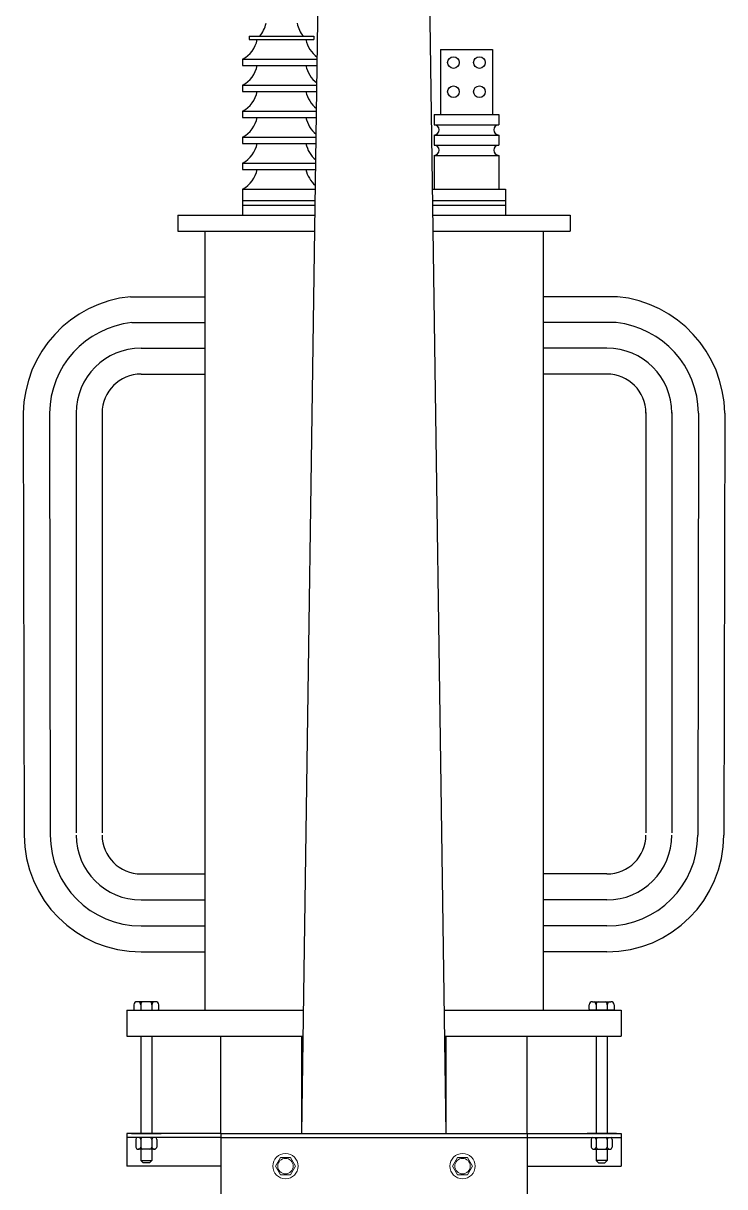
# Model space of a CAD drawing. Header units: millimetres. Extents: x 3057.5 to 3131.2, y 1715.9 to 1738.7.
# Drawn here: x 3073.9 to 3077.95, y 1724.45 to 1731.17 of the extents above; entities that cross this region are included whole.
import ezdxf

# ---------------------------------------------------------------- set-up
doc = ezdxf.new("R2010")
doc.units = ezdxf.units.MM
doc.linetypes.add('ACAD_ISO02W100', pattern=[15, 12, -3])

msp = doc.modelspace()

# ---------------------------------------------------------------- linework, layer by layer
at = {"color": 177, "linetype": 'ACAD_ISO02W100', "true_color": 0x293189}
for p, q in [((3075.51, 1724.7546), (3075.6671, 1735.7026)), ((3076.3446, 1724.7546), (3076.1875, 1735.7026))]:
    msp.add_line(p, q, dxfattribs=at)
at = {"color": 177, "linetype": 'Continuous', "true_color": 0x293189}
for p, q in [((3075.2054, 1731.0938), (3075.5804, 1731.0938)), ((3075.2054, 1731.0938), (3075.2054, 1731.075)), ((3075.5804, 1731.0938), (3075.5804, 1731.075)), ((3075.2054, 1731.075), (3075.5804, 1731.075)), ((3075.1679, 1730.9609), (3075.599, 1730.9609)), ((3075.1679, 1730.9609), (3075.599, 1730.9609)), ((3075.1679, 1730.9609), (3075.1679, 1730.9244)), ((3076.3117, 1731.0171), (3076.3117, 1730.6421)), ((3076.3117, 1731.0171), (3076.6117, 1731.0171)), ((3076.6117, 1731.0171), (3076.6117, 1730.6421)), ((3075.1679, 1730.9244), (3075.5985, 1730.9244)), ((3075.1679, 1730.8109), (3075.5969, 1730.8109)), ((3075.1679, 1730.8109), (3075.5969, 1730.8109)), ((3075.1679, 1730.8109), (3075.1679, 1730.7744)), ((3075.1679, 1730.7744), (3075.5963, 1730.7744)), ((3075.1679, 1730.6609), (3075.5947, 1730.6609)), ((3075.1679, 1730.6609), (3075.5947, 1730.6609)), ((3075.1679, 1730.6609), (3075.1679, 1730.6244)), ((3075.1679, 1730.6244), (3075.5942, 1730.6244)), ((3076.2742, 1730.6421), (3076.6492, 1730.6421)), ((3076.2742, 1730.6421), (3076.2742, 1730.5829)), ((3076.6492, 1730.6421), (3076.6492, 1730.5829)), ((3076.2742, 1730.5829), (3076.6492, 1730.5829)), ((3075.1679, 1730.5109), (3075.5926, 1730.5109)), ((3075.1679, 1730.5109), (3075.1679, 1730.4744)), ((3076.2742, 1730.5233), (3076.6492, 1730.5233)), ((3076.2742, 1730.5233), (3076.2742, 1730.4653)), ((3076.6492, 1730.5233), (3076.6492, 1730.4653)), ((3075.1679, 1730.4744), (3075.592, 1730.4744)), ((3076.2742, 1730.4653), (3076.6492, 1730.4653)), ((3075.1679, 1730.3609), (3075.5904, 1730.3609)), ((3075.1679, 1730.3609), (3075.1679, 1730.3244)), ((3076.2742, 1730.4058), (3076.6492, 1730.4058)), ((3076.2742, 1730.4058), (3076.2742, 1730.2109)), ((3076.6492, 1730.4058), (3076.6492, 1730.2109)), ((3075.1679, 1730.3244), (3075.5899, 1730.3244)), ((3075.1679, 1730.2109), (3075.5883, 1730.2109)), ((3075.1679, 1730.2109), (3075.1679, 1730.0609)), ((3076.2663, 1730.2109), (3076.6867, 1730.2109)), ((3076.6867, 1730.2109), (3076.6867, 1730.0609)), ((3075.1679, 1730.1454), (3075.5873, 1730.1454)), ((3075.1679, 1730.1185), (3075.5869, 1730.1185)), ((3076.2672, 1730.1454), (3076.6867, 1730.1454)), ((3076.2676, 1730.1185), (3076.6867, 1730.1185)), ((3074.7929, 1730.0609), (3075.5861, 1730.0609)), ((3074.7929, 1730.0609), (3074.7929, 1729.9671)), ((3076.2685, 1730.0609), (3077.0617, 1730.0609)), ((3077.0617, 1730.0609), (3077.0617, 1729.9671)), ((3074.7929, 1729.9671), (3075.5848, 1729.9671)), ((3074.9485, 1729.9671), (3074.9485, 1725.4671)), ((3076.2698, 1729.9671), (3077.0617, 1729.9671)), ((3076.906, 1729.9671), (3076.906, 1725.4671)), ((3074.5198, 1729.5894), (3074.9485, 1729.5894)), ((3077.3348, 1729.5894), (3076.906, 1729.5894)), ((3074.527, 1729.4394), (3074.9485, 1729.4394)), ((3077.3276, 1729.4394), (3076.906, 1729.4394)), ((3074.5806, 1729.2921), (3074.9485, 1729.2921)), ((3077.274, 1729.2921), (3076.906, 1729.2921)), ((3074.5806, 1729.1421), (3074.9485, 1729.1421)), ((3077.274, 1729.1421), (3076.906, 1729.1421)), ((3073.8997, 1728.9171), (3073.9056, 1726.4796)), ((3074.0514, 1728.9171), (3074.0556, 1726.4796)), ((3074.2056, 1728.9198), (3074.2056, 1726.4922)), ((3074.3556, 1728.9198), (3074.3556, 1726.4922)), ((3077.499, 1728.9198), (3077.499, 1726.4922)), ((3077.649, 1728.9198), (3077.649, 1726.4922)), ((3077.8032, 1728.9171), (3077.799, 1726.4796)), ((3077.9548, 1728.9171), (3077.949, 1726.4796)), ((3074.5806, 1726.2546), (3074.9485, 1726.2546)), ((3077.274, 1726.2546), (3076.906, 1726.2546)), ((3074.5806, 1726.1046), (3074.9485, 1726.1046)), ((3077.274, 1726.1046), (3076.906, 1726.1046)), ((3074.5806, 1725.9546), (3074.9485, 1725.9546)), ((3077.274, 1725.9546), (3076.906, 1725.9546)), ((3074.5806, 1725.8046), (3074.9485, 1725.8046)), ((3077.274, 1725.8046), (3076.906, 1725.8046)), ((3074.4985, 1725.4671), (3075.5202, 1725.4671)), ((3074.4985, 1725.4671), (3074.4985, 1725.3171)), ((3074.9485, 1725.4671), (3075.5202, 1725.4671)), ((3076.3344, 1725.4671), (3077.356, 1725.4671)), ((3076.3344, 1725.4671), (3076.906, 1725.4671)), ((3077.356, 1725.4671), (3077.356, 1725.3171)), ((3074.4985, 1725.3171), (3075.51, 1725.3171)), ((3074.6244, 1725.3171), (3075.518, 1725.3171)), ((3076.3365, 1725.3171), (3077.2302, 1725.3171)), ((3076.3446, 1725.3171), (3077.356, 1725.3171))]:
    msp.add_line(p, q, dxfattribs=at)
at = {"color": 177, "true_color": 0x293189}
for p, q in [((3074.5786, 1725.5011), (3074.5786, 1725.4671)), ((3074.6434, 1725.5011), (3074.6434, 1725.4671)), ((3077.2111, 1725.5011), (3077.2111, 1725.4671)), ((3077.2759, 1725.5011), (3077.2759, 1725.4671)), ((3074.5786, 1725.3171), (3074.5786, 1724.7546)), ((3074.6434, 1725.3171), (3074.6434, 1724.7546)), ((3077.2111, 1725.3171), (3077.2111, 1724.7546)), ((3077.2759, 1725.3171), (3077.2759, 1724.7546)), ((3074.5502, 1724.7213), (3074.5502, 1724.677)), ((3074.5786, 1724.7213), (3074.5786, 1724.677)), ((3074.6434, 1724.7213), (3074.6434, 1724.677)), ((3074.6718, 1724.7213), (3074.6718, 1724.677)), ((3077.1827, 1724.7213), (3077.1827, 1724.677)), ((3077.2111, 1724.7213), (3077.2111, 1724.677)), ((3077.2759, 1724.7213), (3077.2759, 1724.677)), ((3077.3043, 1724.7213), (3077.3043, 1724.677)), ((3074.6576, 1724.6647), (3074.5644, 1724.6647)), ((3074.5786, 1724.6647), (3074.5786, 1724.5995)), ((3074.6308, 1724.6647), (3074.5913, 1724.6647)), ((3074.6434, 1724.6647), (3074.6434, 1724.5995)), ((3077.1969, 1724.6647), (3077.2901, 1724.6647)), ((3077.2111, 1724.6647), (3077.2111, 1724.5995)), ((3077.2238, 1724.6647), (3077.2633, 1724.6647)), ((3077.2759, 1724.6647), (3077.2759, 1724.5995)), ((3074.5786, 1724.5995), (3074.6434, 1724.5995)), ((3074.5786, 1724.5995), (3074.592, 1724.5862)), ((3074.63, 1724.5862), (3074.592, 1724.5862)), ((3074.6434, 1724.5995), (3074.63, 1724.5862)), ((3077.2111, 1724.5995), (3077.2245, 1724.5862)), ((3077.2759, 1724.5995), (3077.2111, 1724.5995)), ((3077.2245, 1724.5862), (3077.2625, 1724.5862)), ((3077.2759, 1724.5995), (3077.2625, 1724.5862))]:
    msp.add_line(p, q, dxfattribs=at)
at = {"color": 177, "linetype": 'Continuous', "ltscale": 0.13, "true_color": 0x293189}
for p, q in [((3074.6244, 1725.3171), (3075.518, 1725.3171)), ((3075.0412, 1725.3171), (3075.518, 1725.3171)), ((3075.0412, 1724.7546), (3075.0412, 1725.3171)), ((3075.51, 1724.7546), (3075.51, 1725.3171)), ((3076.3365, 1725.3171), (3077.2302, 1725.3171)), ((3076.3365, 1725.3171), (3076.8133, 1725.3171)), ((3076.3446, 1724.7546), (3076.3446, 1725.3171)), ((3076.8133, 1724.7546), (3076.8133, 1725.3171)), ((3074.4985, 1724.7546), (3074.4985, 1724.5671)), ((3075.0412, 1724.7546), (3074.4985, 1724.7546)), ((3074.4985, 1724.7546), (3074.4985, 1724.5671)), ((3075.0412, 1724.7321), (3074.4985, 1724.7321)), ((3074.5261, 1724.7546), (3074.696, 1724.7546)), ((3075.0412, 1724.7546), (3076.8133, 1724.7546)), ((3075.0412, 1724.7546), (3075.0412, 1724.3796)), ((3075.0412, 1724.7321), (3076.8133, 1724.7321)), ((3076.8133, 1724.7546), (3076.8133, 1724.3796)), ((3076.8133, 1724.7546), (3077.356, 1724.7546)), ((3076.8133, 1724.7321), (3077.356, 1724.7321)), ((3077.3285, 1724.7546), (3077.1586, 1724.7546)), ((3077.356, 1724.7546), (3077.356, 1724.5671)), ((3075.0412, 1724.5671), (3074.4985, 1724.5671)), ((3076.8133, 1724.5671), (3077.356, 1724.5671))]:
    msp.add_line(p, q, dxfattribs=at)
at = {"color": 177, "linetype": 'Continuous', "lineweight": 13, "ltscale": 0.13, "true_color": 0x293189}
for p, q in [((3075.3866, 1724.617), (3075.3578, 1724.5671)), ((3075.4442, 1724.617), (3075.3866, 1724.617)), ((3075.4731, 1724.5671), (3075.4442, 1724.617)), ((3076.3815, 1724.5671), (3076.4103, 1724.617)), ((3076.4103, 1724.617), (3076.468, 1724.617)), ((3076.468, 1724.617), (3076.4968, 1724.5671)), ((3075.3578, 1724.5671), (3075.3866, 1724.5172)), ((3075.3866, 1724.5172), (3075.4442, 1724.5172)), ((3075.4442, 1724.5172), (3075.4731, 1724.5671)), ((3076.4103, 1724.5172), (3076.3815, 1724.5671)), ((3076.468, 1724.5172), (3076.4103, 1724.5172)), ((3076.4968, 1724.5671), (3076.468, 1724.5172))]:
    msp.add_line(p, q, dxfattribs=at)
at = {"color": 177, "true_color": 0x293189}
for points in [[(3074.6645, 1725.5169), (3074.5576, 1725.5169)], [(3077.1901, 1725.5169), (3077.297, 1725.5169)]]:
    msp.add_lwpolyline(points, dxfattribs=at)
for points in [[(3074.5393, 1725.4986), (3074.5393, 1725.4732, 0.414214), (3074.5453, 1725.4671), (3074.6767, 1725.4671, 0.414214), (3074.6828, 1725.4732), (3074.6828, 1725.4986)], [(3077.3153, 1725.4986), (3077.3153, 1725.4732, -0.414214), (3077.3092, 1725.4671), (3077.1778, 1725.4671, -0.414214), (3077.1718, 1725.4732), (3077.1718, 1725.4986)]]:
    msp.add_lwpolyline(points, format="xyb", dxfattribs=at)
at = {"color": 177, "linetype": 'Continuous', "true_color": 0x293189}
for centre in [(3076.3867, 1730.9421), (3076.5367, 1730.9421), (3076.3867, 1730.7734), (3076.5367, 1730.7734)]:
    msp.add_circle(centre, 0.0337, dxfattribs=at)
at = {"color": 177, "linetype": 'Continuous', "lineweight": 13, "ltscale": 0.13, "true_color": 0x293189}
for centre, radius in [((3075.4154, 1724.5671), 0.0733), ((3076.4392, 1724.5671), 0.0733), ((3075.4154, 1724.5671), 0.0448), ((3076.4392, 1724.5671), 0.0448)]:
    msp.add_circle(centre, radius, dxfattribs=at)
at = {"color": 177, "linetype": 'Continuous', "true_color": 0x293189}
for centre, radius, start, end in [((3075.1385, 1731.2024), 0.1679, 319.66312, 348.43415), ((3075.6474, 1731.2024), 0.1679, 191.56585, 220.33688), ((3075.0873, 1731.1081), 0.1679, 298.70695, 348.43415), ((3075.6985, 1731.1081), 0.1679, 191.56585, 233.71328), ((3075.0873, 1730.9581), 0.1679, 298.70695, 348.43415), ((3075.6985, 1730.9581), 0.1679, 191.56585, 232.80631), ((3075.0873, 1730.8081), 0.1679, 298.70695, 348.43415), ((3075.6985, 1730.8081), 0.1679, 191.56585, 231.88864), ((3075.0873, 1730.6581), 0.1679, 298.70695, 348.43415), ((3075.6985, 1730.6581), 0.1679, 191.56585, 230.95964), ((3076.2742, 1730.5531), 0.0298, 270, 90), ((3076.6492, 1730.5531), 0.0298, 90, 270), ((3075.0873, 1730.5081), 0.1679, 298.70695, 348.43415), ((3075.6985, 1730.5081), 0.1679, 191.56585, 230.01863), ((3076.2742, 1730.4356), 0.0298, 270, 90), ((3076.6492, 1730.4356), 0.0298, 90, 270), ((3075.0873, 1730.3581), 0.1679, 298.70695, 348.43415), ((3075.6985, 1730.3581), 0.1679, 191.56585, 229.06485), ((3074.586, 1728.9062), 0.6863, 95.53061, 179.09289), ((3077.2686, 1728.9062), 0.6863, 0.90711, 84.46939), ((3074.5846, 1728.9092), 0.5333, 96.19784, 179.15155), ((3077.27, 1728.9092), 0.5333, 0.84845, 83.80216), ((3074.5806, 1728.9171), 0.375, 90, 180), ((3077.274, 1728.9171), 0.375, 0, 90), ((3074.5806, 1728.9171), 0.225, 90, 180), ((3077.274, 1728.9171), 0.225, 0, 90), ((3074.5806, 1726.4796), 0.675, 180, 270), ((3074.5806, 1726.4796), 0.525, 180, 270), ((3074.5806, 1726.4796), 0.375, 180, 270), ((3074.5806, 1726.4796), 0.225, 180, 270), ((3077.274, 1726.4796), 0.225, 270, 0), ((3077.274, 1726.4796), 0.375, 270, 0), ((3077.274, 1726.4796), 0.525, 270, 0), ((3077.274, 1726.4796), 0.675, 270, 0)]:
    msp.add_arc(centre, radius, start, end, dxfattribs=at)
at = {"color": 177, "true_color": 0x293189}
for centre, radius, start, end in [((3074.5576, 1725.4986), 0.0183, 90, 180), ((3074.5604, 1725.4998), 0.0183, 356.06607, 68.65315), ((3074.5969, 1725.4998), 0.0183, 111.34685, 183.93393), ((3074.6252, 1725.4998), 0.0183, 356.06607, 68.65315), ((3074.6617, 1725.4998), 0.0183, 111.34685, 183.93393), ((3074.6645, 1725.4986), 0.0183, 0, 90), ((3077.1901, 1725.4986), 0.0183, 90, 180), ((3077.1929, 1725.4998), 0.0183, 356.06607, 68.65315), ((3077.2294, 1725.4998), 0.0183, 111.34685, 183.93393), ((3077.2577, 1725.4998), 0.0183, 356.06607, 68.65315), ((3077.2942, 1725.4998), 0.0183, 111.34685, 183.93393), ((3077.297, 1725.4986), 0.0183, 0, 90), ((3074.5644, 1724.7193), 0.0144, 116.58936, 171.72246), ((3074.5644, 1724.7193), 0.0144, 8.27754, 63.41064), ((3074.596, 1724.7161), 0.0181, 118.17636, 163.25746), ((3074.626, 1724.7161), 0.0181, 16.74254, 61.82364), ((3074.6576, 1724.7193), 0.0144, 116.58936, 171.72246), ((3074.6576, 1724.7193), 0.0144, 8.27754, 63.41064), ((3077.1969, 1724.7193), 0.0144, 116.58936, 171.72246), ((3077.1969, 1724.7193), 0.0144, 8.27754, 63.41064), ((3077.2285, 1724.7161), 0.0181, 118.17636, 163.25746), ((3077.2585, 1724.7161), 0.0181, 16.74254, 61.82364), ((3077.2901, 1724.7193), 0.0144, 116.58936, 171.72246), ((3077.2901, 1724.7193), 0.0144, 8.27754, 63.41064), ((3074.5644, 1724.6791), 0.0144, 188.27754, 351.72246), ((3074.596, 1724.6822), 0.0181, 196.74254, 254.82954), ((3074.626, 1724.6822), 0.0181, 285.17046, 343.25746), ((3074.6576, 1724.6791), 0.0144, 188.27754, 351.72246), ((3077.1969, 1724.6791), 0.0144, 188.27754, 351.72246), ((3077.2285, 1724.6822), 0.0181, 196.74254, 254.82954), ((3077.2585, 1724.6822), 0.0181, 285.17046, 343.25746), ((3077.2901, 1724.6791), 0.0144, 188.27754, 351.72246)]:
    msp.add_arc(centre, radius, start, end, dxfattribs=at)

doc.saveas('drawing.dxf')
